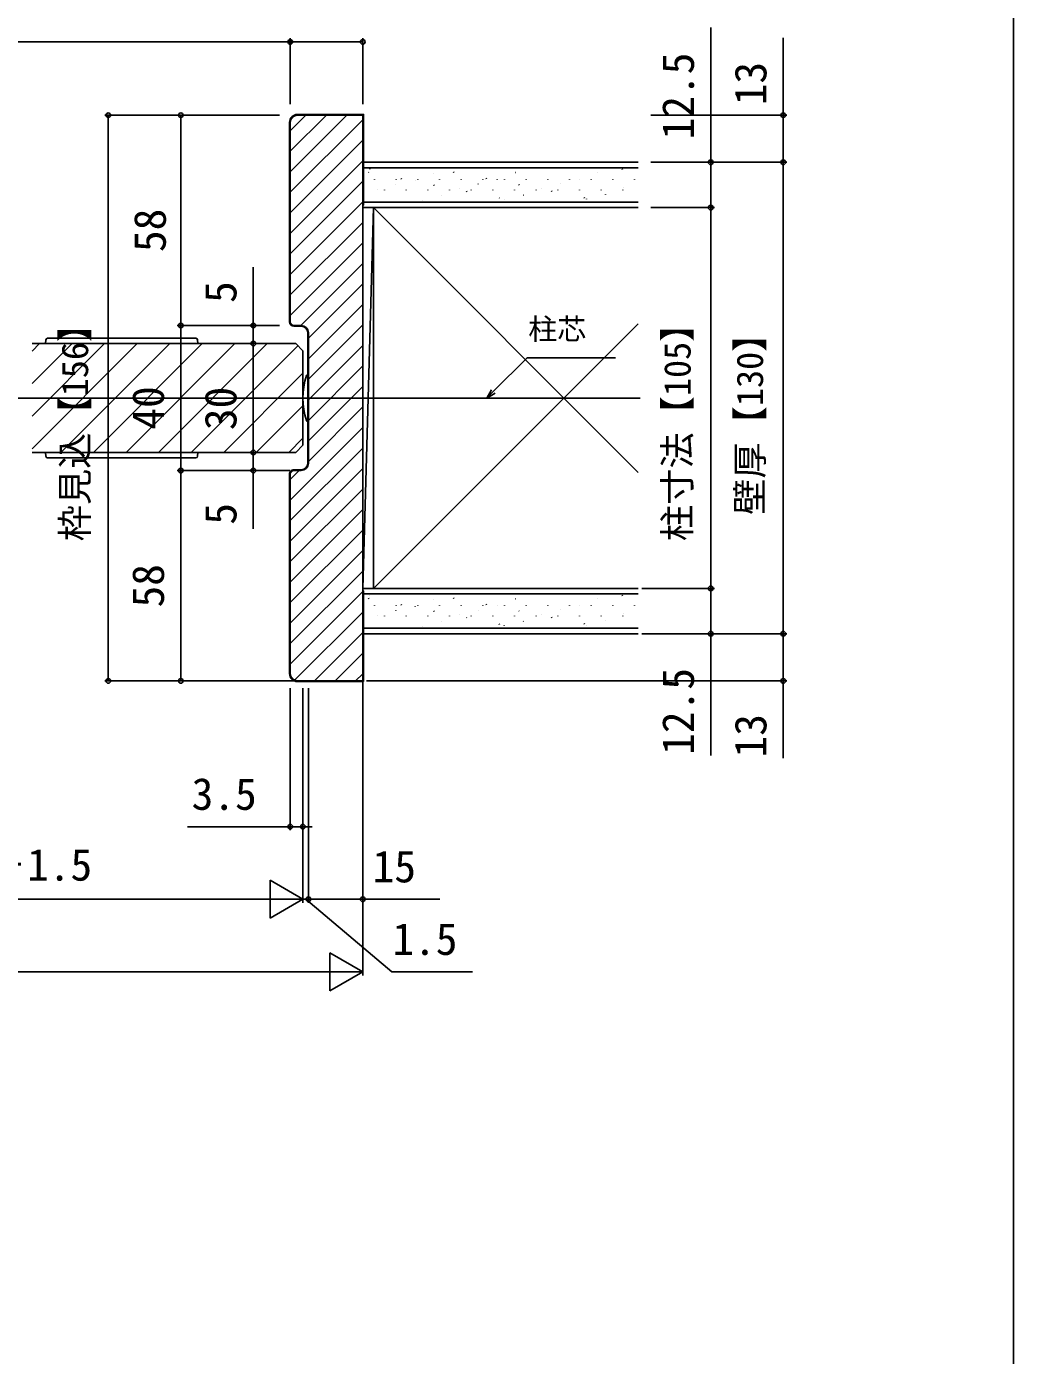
# Model space of a CAD drawing. Units: millimetres, scale not verified. Extents: x -525 to 525, y -783 to 780.
# Drawn here: x 252.9 to 525.1, y 7.2 to 373.6 of the extents above; entities that cross this region are included whole.
import ezdxf
from ezdxf.enums import TextEntityAlignment as Align

# ---------------------------------------------------------------- set-up
doc = ezdxf.new("R2010")
doc.units = ezdxf.units.MM
doc.header["$LTSCALE"] = 4
for name, color, linetype in [('0-5_YKK_12', 2, 'Continuous'), ('0-6_YKK_13', 4, 'Continuous'), ('0-8_YKK_D', 6, 'Continuous'), ('0-9_YKK_ZWAK', 7, 'Continuous'), ('0-A_YSS_K', 3, 'Continuous'), ('0-B_YSS_KE', 3, 'Continuous')]:
    doc.layers.add(name, color=color, linetype=linetype)
doc.styles.add('ＭＳ ゴシック', font='')
doc.styles.get('ＭＳ ゴシック').set_extended_font_data('MS Gothic')

msp = doc.modelspace()

# ---------------------------------------------------------------- linework, layer by layer
at = {"layer": '0-5_YKK_12'}
for p, q in [((327.105, 286.174), (254.355, 286.174)), ((254.355, 284.116), (256.413, 286.174)), ((254.355, 275.135), (265.393, 286.174)), ((254.355, 266.155), (274.373, 286.174)), ((254.355, 257.175), (283.354, 286.174)), ((262.334, 256.174), (292.334, 286.174)), ((271.314, 256.174), (301.314, 286.174)), ((280.294, 256.174), (310.294, 286.174)), ((289.275, 256.174), (319.275, 286.174)), ((327.105, 286.174), (329.105, 284.174)), ((298.255, 256.174), (327.68, 285.599)), ((329.105, 258.174), (329.105, 284.174)), ((307.235, 256.174), (329.105, 278.043)), ((422.105, 271.174), (-28.895, 271.174)), ((316.216, 256.174), (329.105, 269.063)), ((325.196, 256.174), (329.105, 260.083)), ((327.105, 256.174), (329.105, 258.174)), ((327.105, 256.174), (254.355, 256.174))]:
    msp.add_line(p, q, dxfattribs=at)
at = {"layer": '0-6_YKK_13'}
for p, q in [((258.168, 287.205), (258.105, 286.174)), ((299.542, 287.674), (258.667, 287.674)), ((299.106, 286.174), (300.105, 286.174)), ((300.105, 286.174), (300.041, 287.205)), ((330.605, 277.574), (330.325, 277.574)), ((330.605, 277.574), (330.605, 264.774)), ((330.325, 264.774), (330.605, 264.774)), ((258.168, 255.144), (258.105, 256.174)), ((299.542, 254.674), (258.667, 254.674)), ((300.105, 256.174), (300.041, 255.144))]:
    msp.add_line(p, q, dxfattribs=at)
for centre, radius, start, end in [((258.667, 287.174), 0.5, 90, 176.5), ((299.542, 287.174), 0.5, 3.5, 90), ((350.085, 271.174), 20.98, 162.8442, 197.1558), ((330.325, 277.274), 0.3, 90, 162.8442), ((330.325, 265.074), 0.3, 197.1558, 270), ((258.667, 255.174), 0.5, 183.5, 270), ((299.542, 255.174), 0.5, 270, 356.5)]:
    msp.add_arc(centre, radius, start, end, dxfattribs=at)
at = {"layer": '0-8_YKK_D'}
for p, q in [((325.605, 352.174), (325.605, 370.374)), ((325.605, 352.174), (325.605, 370.374)), ((345.605, 352.174), (345.605, 370.374)), ((325.605, 369.374), (206.605, 369.374)), ((345.605, 369.374), (325.605, 369.374)), ((322.605, 349.174), (274.405, 349.174)), ((275.405, 349.174), (275.405, 193.174)), ((322.605, 349.174), (294.405, 349.174)), ((295.405, 349.174), (295.405, 291.174)), ((425.105, 349.174), (462.605, 349.174)), ((425.105, 336.174), (462.605, 336.174)), ((425.105, 336.174), (442.605, 336.174)), ((425.105, 336.174), (462.605, 336.174)), ((461.605, 336.174), (461.605, 206.174)), ((425.105, 323.674), (442.605, 323.674)), ((425.105, 323.674), (442.605, 323.674)), ((441.605, 323.674), (441.605, 218.674)), ((322.605, 291.174), (294.405, 291.174)), ((322.605, 291.174), (294.405, 291.174)), ((295.405, 291.174), (295.405, 251.174)), ((322.605, 291.174), (314.405, 291.174)), ((322.605, 286.174), (314.405, 286.174)), ((322.605, 286.174), (314.405, 286.174)), ((315.405, 286.174), (315.405, 256.174)), ((322.605, 256.174), (314.405, 256.174)), ((322.605, 256.174), (314.405, 256.174)), ((322.605, 251.174), (294.405, 251.174)), ((325.605, 251.174), (294.405, 251.174)), ((295.405, 251.174), (295.405, 193.174)), ((322.605, 251.174), (314.405, 251.174)), ((422.605, 218.674), (442.605, 218.674)), ((422.605, 218.674), (442.605, 218.674)), ((422.605, 206.174), (442.605, 206.174)), ((425.105, 206.174), (462.605, 206.174)), ((425.105, 206.174), (462.605, 206.174)), ((345.605, 204.174), (345.605, 111.974)), ((322.605, 193.174), (274.405, 193.174)), ((326.605, 193.174), (294.405, 193.174)), ((325.605, 191.174), (325.605, 151.974)), ((329.105, 191.174), (329.105, 131.974)), ((329.105, 191.174), (329.105, 151.974)), ((329.105, 191.174), (329.105, 131.974)), ((330.605, 191.174), (330.605, 131.974)), ((330.605, 191.174), (330.605, 131.974)), ((345.605, 191.174), (345.605, 131.974)), ((346.605, 193.174), (462.605, 193.174)), ((325.605, 152.974), (297.277, 152.974)), ((329.105, 152.974), (325.605, 152.974)), ((329.105, 152.974), (331.655, 152.974)), ((329.105, 132.974), (320.011, 138.224)), ((320.011, 138.224), (320.011, 127.724)), ((187.105, 132.974), (318.605, 132.974)), ((329.105, 132.974), (310.918, 132.974)), ((329.105, 132.974), (320.011, 127.724)), ((329.105, 132.974), (326.555, 132.974)), ((330.605, 132.974), (329.105, 132.974)), ((330.605, 132.974), (329.105, 132.974)), ((330.605, 132.974), (333.155, 132.974)), ((345.605, 112.974), (336.511, 118.224)), ((336.511, 118.224), (336.511, 107.724)), ((335.105, 112.974), (48.105, 112.974)), ((345.605, 112.974), (327.418, 112.974)), ((345.605, 112.974), (336.511, 107.724))]:
    msp.add_line(p, q, dxfattribs=at)
for points in [[(441.605, 323.674), (441.605, 336.174), (441.605, 373.321)], [(461.605, 336.174), (461.605, 349.174), (461.605, 370.451)], [(315.405, 286.174), (315.405, 291.174), (315.405, 307.229)], [(379.815, 271.174), (381.618, 272.977), (390.924, 282.283), (415.316, 282.283)], [(382.101, 272.494), (379.815, 271.174), (381.135, 273.46)], [(315.405, 256.174), (315.405, 251.174), (315.405, 235.12)], [(441.605, 218.674), (441.605, 206.174), (441.605, 172.624)], [(461.605, 206.174), (461.605, 193.174), (461.605, 171.897)], [(329.855, 132.974), (353.611, 112.974), (375.884, 112.974)], [(330.605, 132.974), (345.605, 132.974), (366.882, 132.974)]]:
    msp.add_lwpolyline(points, dxfattribs=at)
for centre, radius in [((325.605, 369.374), 0.637), ((325.605, 369.374), 0.425), ((345.605, 369.374), 0.637), ((275.405, 349.174), 0.637), ((295.405, 349.174), 0.637), ((461.605, 349.174), 0.637), ((441.605, 336.174), 0.637), ((461.605, 336.174), 0.637), ((461.605, 336.174), 0.637), ((441.605, 323.674), 0.637), ((441.605, 323.674), 0.637), ((295.405, 291.174), 0.637), ((295.405, 291.174), 0.637), ((315.405, 291.174), 0.637), ((315.405, 286.174), 0.637), ((315.405, 286.174), 0.637), ((315.405, 256.174), 0.637), ((315.405, 256.174), 0.637), ((295.405, 251.174), 0.637), ((295.405, 251.174), 0.637), ((315.405, 251.174), 0.637), ((441.605, 218.674), 0.637), ((441.605, 218.674), 0.637), ((441.605, 206.174), 0.637), ((461.605, 206.174), 0.637), ((461.605, 206.174), 0.637), ((275.405, 193.174), 0.637), ((295.405, 193.174), 0.637), ((461.605, 193.174), 0.637), ((325.605, 152.974), 0.637), ((329.105, 152.974), 0.637), ((330.605, 132.974), 0.637), ((330.605, 132.974), 0.637), ((345.605, 132.974), 0.637)]:
    msp.add_circle(centre, radius, dxfattribs=at)
at = {"layer": '0-9_YKK_ZWAK'}
msp.add_lwpolyline([(-524.9, -783.2), (525.1, -783.2), (525.1, 746.8)], dxfattribs=at)
at = {"layer": '0-A_YSS_K'}
for p, q in [((325.605, 344.866), (329.912, 349.174)), ((325.605, 339.21), (335.569, 349.174)), ((325.605, 333.553), (341.226, 349.174)), ((325.605, 327.896), (345.605, 347.896)), ((325.605, 322.239), (345.605, 342.239)), ((325.605, 316.582), (345.605, 336.582)), ((345.605, 334.674), (421.605, 334.674)), ((347.293, 333.326), (347.182, 333.493)), ((347.569, 334.309), (347.562, 334.327)), ((351.572, 334.586), (351.572, 334.674)), ((357.552, 334.586), (357.552, 334.674)), ((363.532, 334.586), (363.532, 334.674)), ((369.512, 334.586), (369.512, 334.674)), ((370.242, 334.462), (370.236, 334.481)), ((370.752, 333.398), (370.642, 333.565)), ((375.492, 334.586), (375.492, 334.674)), ((381.472, 334.586), (381.472, 334.674)), ((387.452, 334.586), (387.452, 334.674)), ((392.916, 334.615), (392.909, 334.634)), ((393.432, 334.586), (393.432, 334.674)), ((399.412, 334.586), (399.412, 334.674)), ((405.392, 334.586), (405.392, 334.674)), ((410.365, 333.477), (410.358, 333.495)), ((411.372, 334.586), (411.372, 334.674)), ((417.262, 334.159), (417.152, 334.326)), ((417.352, 334.586), (417.352, 334.674)), ((325.605, 310.925), (345.605, 330.925)), ((348.822, 331.356), (348.822, 331.456)), ((354.769, 330.02), (354.763, 330.039)), ((354.802, 331.356), (354.802, 331.456)), ((356.299, 331.558), (356.189, 331.724)), ((360.027, 331.218), (360.021, 331.237)), ((360.782, 331.356), (360.782, 331.456)), ((365.018, 333.17), (365.011, 333.189)), ((365.306, 329.789), (365.195, 329.955)), ((366.762, 331.356), (366.762, 331.456)), ((372.742, 331.356), (372.742, 331.456)), ((377.443, 330.174), (377.436, 330.192)), ((378.722, 331.356), (378.722, 331.456)), ((379.758, 331.629), (379.648, 331.796)), ((382.701, 331.371), (382.694, 331.39)), ((384.702, 331.356), (384.702, 331.456)), ((387.691, 333.323), (387.685, 333.342)), ((388.765, 329.861), (388.654, 330.027)), ((390.682, 331.356), (390.682, 331.456)), ((396.662, 331.356), (396.662, 331.456)), ((400.116, 330.327), (400.109, 330.346)), ((402.642, 331.356), (402.642, 331.456)), ((405.374, 331.525), (405.367, 331.543)), ((408.622, 331.356), (408.622, 331.456)), ((414.602, 331.356), (414.602, 331.456)), ((420.582, 331.356), (420.582, 331.456)), ((349.545, 328.728), (349.538, 328.747)), ((351.572, 328.506), (351.572, 328.606)), ((357.552, 328.506), (357.552, 328.606)), ((363.532, 328.506), (363.532, 328.606)), ((367.228, 326.93), (367.221, 326.948)), ((369.512, 328.506), (369.512, 328.606)), ((372.218, 328.882), (372.212, 328.9)), ((374.312, 328.02), (374.202, 328.187)), ((375.492, 328.506), (375.492, 328.606)), ((381.472, 328.506), (381.472, 328.606)), ((383.318, 326.251), (383.208, 326.418)), ((387.452, 328.506), (387.452, 328.606)), ((389.901, 327.083), (389.894, 327.102)), ((393.432, 328.506), (393.432, 328.606)), ((394.892, 329.035), (394.885, 329.054)), ((397.771, 328.092), (397.661, 328.258)), ((399.412, 328.506), (399.412, 328.606)), ((405.392, 328.506), (405.392, 328.606)), ((406.778, 326.323), (406.667, 326.49)), ((411.372, 328.506), (411.372, 328.606)), ((412.574, 327.236), (412.568, 327.255)), ((417.352, 328.506), (417.352, 328.606)), ((417.565, 329.188), (417.558, 329.207)), ((325.605, 305.268), (345.605, 325.268)), ((421.605, 325.174), (345.605, 325.174)), ((345.605, 323.674), (421.605, 323.674)), ((348.605, 323.674), (345.605, 218.674)), ((348.605, 323.674), (348.605, 218.674)), ((421.605, 250.674), (348.605, 323.674)), ((348.822, 325.276), (348.822, 325.376)), ((380.605, 323.674), (350.605, 323.674)), ((354.802, 325.276), (354.802, 325.376)), ((360.782, 325.276), (360.782, 325.376)), ((361.97, 325.732), (361.963, 325.751)), ((366.762, 325.276), (366.762, 325.376)), ((372.742, 325.276), (372.742, 325.376)), ((378.722, 325.276), (378.722, 325.376)), ((384.643, 325.885), (384.637, 325.904)), ((384.702, 325.276), (384.702, 325.376)), ((390.682, 325.276), (390.682, 325.376)), ((396.662, 325.276), (396.662, 325.376)), ((402.642, 325.276), (402.642, 325.376)), ((407.317, 326.038), (407.31, 326.057)), ((408.622, 325.276), (408.622, 325.376)), ((414.602, 325.276), (414.602, 325.376)), ((420.582, 325.276), (420.582, 325.376)), ((325.605, 299.612), (345.605, 319.612)), ((325.605, 293.955), (345.605, 313.955)), ((328.481, 291.174), (345.605, 308.298)), ((330.605, 287.641), (345.605, 302.641)), ((330.605, 281.984), (345.605, 296.984)), ((330.605, 276.327), (345.605, 291.327)), ((421.605, 291.674), (348.605, 218.674)), ((330.605, 270.67), (345.605, 285.67)), ((330.605, 265.014), (345.605, 280.014)), ((330.605, 259.357), (345.605, 274.357)), ((330.605, 253.7), (345.605, 268.7)), ((325.605, 243.043), (345.605, 263.043)), ((325.605, 237.386), (345.605, 257.386)), ((325.605, 231.729), (345.605, 251.729)), ((325.605, 248.7), (328.079, 251.174)), ((325.605, 226.073), (345.605, 246.073)), ((325.605, 220.416), (345.605, 240.416)), ((325.605, 214.759), (345.605, 234.759)), ((325.605, 209.102), (345.605, 229.102)), ((325.605, 203.445), (345.605, 223.445)), ((325.605, 197.788), (345.605, 217.788)), ((345.605, 218.674), (421.605, 218.674)), ((421.605, 217.174), (345.605, 217.174)), ((347.569, 216.809), (347.562, 216.827)), ((350.605, 218.674), (380.605, 218.674)), ((351.572, 217.086), (351.572, 217.174)), ((357.552, 217.086), (357.552, 217.174)), ((363.532, 217.086), (363.532, 217.174)), ((369.512, 217.086), (369.512, 217.174)), ((370.242, 216.962), (370.236, 216.981)), ((375.492, 217.086), (375.492, 217.174)), ((381.472, 217.086), (381.472, 217.174)), ((387.452, 217.086), (387.452, 217.174)), ((392.916, 217.115), (392.909, 217.134)), ((393.432, 217.086), (393.432, 217.174)), ((399.412, 217.086), (399.412, 217.174)), ((405.392, 217.086), (405.392, 217.174)), ((411.372, 217.086), (411.372, 217.174)), ((417.262, 216.659), (417.152, 216.826)), ((417.352, 217.086), (417.352, 217.174)), ((347.293, 215.826), (347.182, 215.993)), ((348.822, 213.856), (348.822, 213.956)), ((354.769, 212.52), (354.763, 212.539)), ((354.802, 213.856), (354.802, 213.956)), ((356.299, 214.058), (356.189, 214.224)), ((360.027, 213.718), (360.021, 213.737)), ((360.782, 213.856), (360.782, 213.956)), ((365.018, 215.67), (365.011, 215.689)), ((366.762, 213.856), (366.762, 213.956)), ((370.752, 215.898), (370.642, 216.065)), ((372.742, 213.856), (372.742, 213.956)), ((377.443, 212.674), (377.436, 212.692)), ((378.722, 213.856), (378.722, 213.956)), ((379.758, 214.129), (379.648, 214.296)), ((382.701, 213.871), (382.694, 213.89)), ((384.702, 213.856), (384.702, 213.956)), ((387.691, 215.823), (387.685, 215.842)), ((388.765, 212.361), (388.654, 212.527)), ((390.682, 213.856), (390.682, 213.956)), ((396.662, 213.856), (396.662, 213.956)), ((400.116, 212.827), (400.109, 212.846)), ((402.642, 213.856), (402.642, 213.956)), ((405.374, 214.025), (405.367, 214.043)), ((408.622, 213.856), (408.622, 213.956)), ((410.365, 215.977), (410.358, 215.995)), ((414.602, 213.856), (414.602, 213.956)), ((420.582, 213.856), (420.582, 213.956)), ((326.811, 193.338), (345.605, 212.131)), ((349.545, 211.228), (349.538, 211.247)), ((351.572, 211.006), (351.572, 211.106)), ((357.552, 211.006), (357.552, 211.106)), ((363.532, 211.006), (363.532, 211.106)), ((365.306, 212.289), (365.195, 212.455)), ((367.228, 209.43), (367.221, 209.448)), ((369.512, 211.006), (369.512, 211.106)), ((372.218, 211.382), (372.212, 211.4)), ((374.312, 210.52), (374.202, 210.687)), ((375.492, 211.006), (375.492, 211.106)), ((381.472, 211.006), (381.472, 211.106)), ((383.318, 208.751), (383.208, 208.918)), ((387.452, 211.006), (387.452, 211.106)), ((389.901, 209.583), (389.894, 209.602)), ((393.432, 211.006), (393.432, 211.106)), ((394.892, 211.535), (394.885, 211.554)), ((397.771, 210.592), (397.661, 210.758)), ((399.412, 211.006), (399.412, 211.106)), ((405.392, 211.006), (405.392, 211.106)), ((406.778, 208.823), (406.667, 208.99)), ((411.372, 211.006), (411.372, 211.106)), ((412.574, 209.736), (412.568, 209.755)), ((417.352, 211.006), (417.352, 211.106)), ((417.565, 211.688), (417.558, 211.707)), ((332.304, 193.174), (345.605, 206.475)), ((345.605, 207.674), (421.605, 207.674)), ((348.822, 207.776), (348.822, 207.876)), ((354.802, 207.776), (354.802, 207.876)), ((360.782, 207.776), (360.782, 207.876)), ((361.97, 208.232), (361.963, 208.251)), ((366.762, 207.776), (366.762, 207.876)), ((372.742, 207.776), (372.742, 207.876)), ((378.722, 207.776), (378.722, 207.876)), ((384.643, 208.385), (384.637, 208.404)), ((384.702, 207.776), (384.702, 207.876)), ((390.682, 207.776), (390.682, 207.876)), ((396.662, 207.776), (396.662, 207.876)), ((402.642, 207.776), (402.642, 207.876)), ((407.317, 208.538), (407.31, 208.557)), ((408.622, 207.776), (408.622, 207.876)), ((414.602, 207.776), (414.602, 207.876)), ((420.582, 207.776), (420.582, 207.876)), ((337.961, 193.174), (345.605, 200.818)), ((343.618, 193.174), (345.605, 195.161))]:
    msp.add_line(p, q, dxfattribs=at)
for points in [[(421.605, 336.174), (345.605, 336.174), (345.605, 323.674)], [(421.605, 206.174), (345.605, 206.174), (345.605, 218.674)]]:
    msp.add_lwpolyline(points, dxfattribs=at)
at = {"layer": '0-B_YSS_KE'}
for p, q in [((325.405, 292.174), (325.405, 347.174)), ((325.605, 292.174), (325.605, 347.174)), ((328.605, 291.174), (326.605, 291.174)), ((328.605, 290.974), (326.605, 290.974)), ((330.405, 253.174), (330.405, 289.174)), ((330.605, 253.174), (330.605, 289.174)), ((325.405, 250.174), (325.405, 195.174)), ((325.605, 195.174), (325.605, 250.174)), ((328.605, 251.374), (326.605, 251.374)), ((326.605, 251.174), (328.605, 251.174)), ((327.605, 192.974), (345.805, 192.974))]:
    msp.add_line(p, q, dxfattribs=at)
for points in [[(327.605, 349.374), (345.805, 349.374), (345.805, 324.374), (345.605, 324.374)], [(327.605, 349.174), (345.605, 349.174), (345.605, 324.174)], [(345.605, 324.174), (345.605, 218.174), (345.605, 193.174), (327.605, 193.174)], [(345.805, 192.974), (345.805, 217.974), (345.605, 217.974)]]:
    msp.add_lwpolyline(points, dxfattribs=at)
for centre, radius, start, end in [((327.605, 347.174), 2.2, 89.99998, 180.00002), ((327.605, 347.174), 2, 90.00001, 179.99999), ((326.605, 292.174), 1.2, 180.00002, 270), ((326.605, 292.174), 1, 180.00001, 269.99999), ((328.605, 289.174), 2, 0.00001, 89.99999), ((328.605, 289.174), 1.8, 0, 89.99998), ((328.605, 253.174), 1.8, 270, 0), ((328.605, 253.174), 2, 270.00001, 359.99999), ((326.605, 250.174), 1.2, 89.99998, 180.00002), ((326.605, 250.174), 1, 90.00001, 179.99999), ((327.605, 195.174), 2.2, 180.00002, 270), ((327.605, 195.174), 2, 180.00001, 269.99999)]:
    msp.add_arc(centre, radius, start, end, dxfattribs=at)

# ---------------------------------------------------------------- texts
at = {"layer": '0-8_YKK_D', "style": 'ＭＳ ゴシック'}
for s, height, p in [('12.5', 8.798, (439.605, 342.48)), ('13', 8.798, (459.605, 351.883)), ('58', 8.798, (293.905, 311.413)), ('5', 8.798, (313.405, 297.388)), ('枠見込【156】', 7.331, (272.041, 231.657)), ('柱寸法【105】', 7.331, (438.241, 231.714)), ('壁厚【130】', 7.331, (458.241, 238.958)), ('40', 8.798, (293.405, 262.447)), ('30', 8.798, (313.405, 262.31)), ('5', 8.798, (313.405, 236.233)), ('58', 8.798, (293.405, 213.413)), ('12.5', 8.798, (439.605, 172.783)), ('13', 8.798, (459.605, 172.056))]:
    msp.add_text(s, height=height, rotation=90, dxfattribs=at).set_placement(p, align=Align.BOTTOM_LEFT)
for s, height, p in [('柱芯', 5.865, (391.253, 285.491)), ('3.5', 8.798, (298.391, 154.974)), ('DW＝W／2－1.5', 8.798, (193.059, 135.451)), ('15', 8.798, (348.314, 134.974)), ('1.5', 8.798, (353.771, 114.974))]:
    msp.add_text(s, height=height, dxfattribs=at).set_placement(p, align=Align.BOTTOM_LEFT)

doc.saveas('drawing.dxf')
